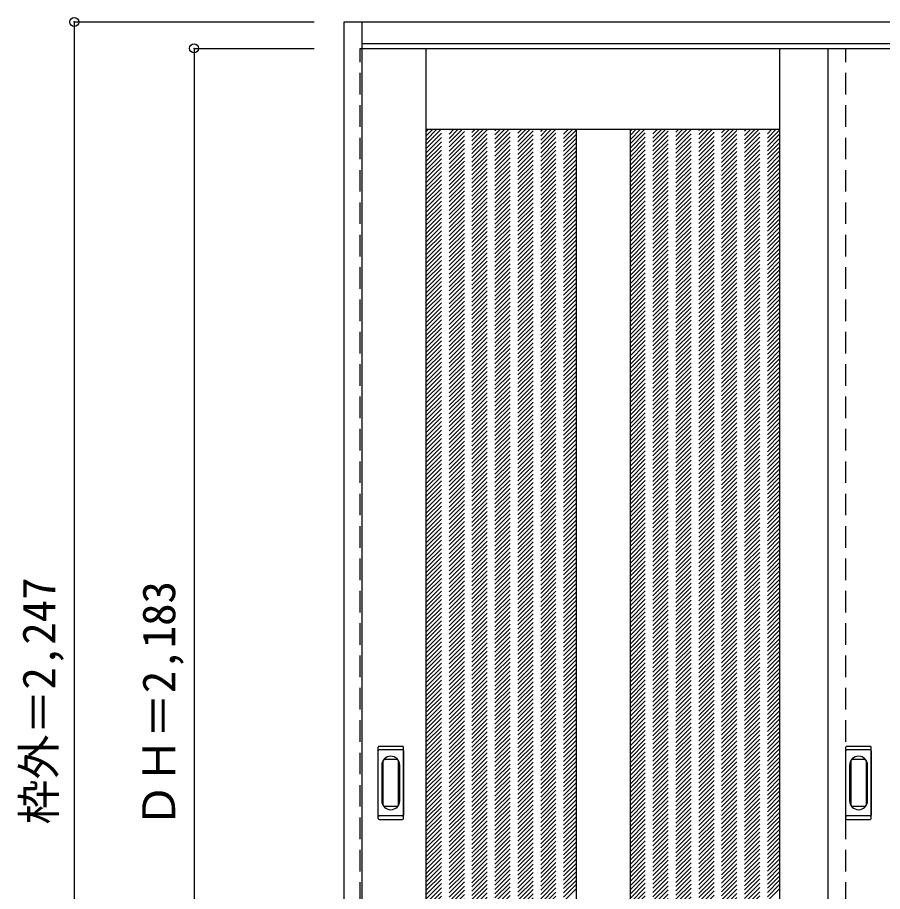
# Model space of a CAD drawing. Units: millimetres, scale not verified. Extents: x -1733 to 2026, y -1756 to 1156.
# Drawn here: x -1733 to -290, y -302 to 1156 of the extents above; entities that cross this region are included whole.
import ezdxf
from ezdxf.enums import TextEntityAlignment as Align

# ---------------------------------------------------------------- set-up
doc = ezdxf.new("R2010")
doc.units = ezdxf.units.MM
doc.header["$LTSCALE"] = 30
doc.header["$PDMODE"] = 32
doc.header["$PDSIZE"] = 15
doc.linetypes.add('DASHED1', pattern=[1.8, 1.2, -0.6])
doc.layers.add('0-0', color=4, linetype='DASHED1')
doc.layers.add('0-1_寸法', color=7, linetype='Continuous')
doc.styles.add('ＭＳ ゴシック', font='')
doc.styles.get('ＭＳ ゴシック').set_extended_font_data('MS Gothic')

msp = doc.modelspace()

# ---------------------------------------------------------------- linework, layer by layer
at = {"layer": '0-0', "color": 3, "linetype": 'Continuous'}
for p, q in [((-1188.2, -1098.55), (-1188.2, 1148.45)), ((-1188.2, 1148.45), (2018.8, 1148.45)), ((-1158.2, -1098.55), (-1158.2, 1148.45)), ((-1158.2, 1112.45), (1988.8, 1112.45)), ((-1158.2, 1104.45), (1208.8, 1104.45)), ((-1051.2, -1078.55), (-1051.2, 1104.45)), ((-461.2, -1078.55), (-461.2, 1104.45)), ((-381.2, 1104.45), (-381.2, -1078.55)), ((-1051.2, 969.45), (-461.2, 969.45)), ((-801.2, 969.45), (-801.2, -928.55)), ((-711.2, 969.45), (-711.2, -928.55)), ((-1131.2, -180.55), (-1131.2, -61.55)), ((-1131.2, -174.55), (-1131.2, -67.55)), ((-1090.7, -60.05), (-1129.7, -60.05)), ((-1090.7, -66.05), (-1129.7, -66.05)), ((-1089.2, -180.55), (-1089.2, -61.55)), ((-1089.2, -67.55), (-1089.2, -174.55)), ((-351.2, -180.55), (-351.2, -61.55)), ((-351.2, -174.55), (-351.2, -67.55)), ((-310.7, -60.05), (-349.7, -60.05)), ((-310.7, -66.05), (-349.7, -66.05)), ((-309.2, -180.55), (-309.2, -61.55)), ((-309.2, -67.55), (-309.2, -174.55)), ((-1090.7, -176.05), (-1129.7, -176.05)), ((-1129.7, -182.05), (-1090.7, -182.05)), ((-310.7, -176.05), (-349.7, -176.05)), ((-349.7, -182.05), (-310.7, -182.05))]:
    msp.add_line(p, q, dxfattribs=at)
at = {"layer": '0-0'}
for p, q in [((-351.2, -1078.55), (-351.2, 1104.45)), ((-1051.2, 965.57), (-1047.32, 969.45)), ((-1051.2, 958.5), (-1040.25, 969.45)), ((-1051.2, 951.43), (-1033.18, 969.45)), ((-1051.2, 944.35), (-1026.11, 969.45)), ((-1051.2, 937.28), (-1019.04, 969.45)), ((-1051.2, 930.21), (-1011.96, 969.45)), ((-1051.2, 923.14), (-1004.89, 969.45)), ((-1051.2, 916.07), (-997.82, 969.45)), ((-1051.2, 909), (-990.75, 969.45)), ((-1051.2, 901.93), (-983.68, 969.45)), ((-1051.2, 894.86), (-976.61, 969.45)), ((-1051.2, 887.79), (-969.54, 969.45)), ((-1051.2, 880.71), (-962.47, 969.45)), ((-1051.2, 873.64), (-955.4, 969.45)), ((-1051.2, 866.57), (-948.33, 969.45)), ((-1051.2, 859.5), (-941.25, 969.45)), ((-1051.2, 852.43), (-934.18, 969.45)), ((-1051.2, 845.36), (-927.11, 969.45)), ((-1051.2, 838.29), (-920.04, 969.45)), ((-1051.2, 831.22), (-912.97, 969.45)), ((-1051.2, 824.15), (-905.9, 969.45)), ((-1051.2, 817.08), (-898.83, 969.45)), ((-1051.2, 810), (-891.76, 969.45)), ((-1051.2, 802.93), (-884.69, 969.45)), ((-1051.2, 795.86), (-877.61, 969.45)), ((-1051.2, 788.79), (-870.54, 969.45)), ((-1051.2, 781.72), (-863.47, 969.45)), ((-1051.2, 774.65), (-856.4, 969.45)), ((-1051.2, 767.58), (-849.33, 969.45)), ((-1051.2, 760.51), (-842.26, 969.45)), ((-1051.2, 753.44), (-835.19, 969.45)), ((-1051.2, 746.36), (-828.12, 969.45)), ((-1051.2, 739.29), (-821.05, 969.45)), ((-1051.2, 732.22), (-813.97, 969.45)), ((-1051.2, 725.15), (-806.9, 969.45)), ((-1051.2, 718.08), (-801.2, 968.08)), ((-711.2, 966.16), (-707.91, 969.45)), ((-711.2, 959.09), (-700.84, 969.45)), ((-711.2, 952.01), (-693.77, 969.45)), ((-711.2, 944.94), (-686.7, 969.45)), ((-711.2, 937.87), (-679.62, 969.45)), ((-711.2, 930.8), (-672.55, 969.45)), ((-711.2, 923.73), (-665.48, 969.45)), ((-711.2, 916.66), (-658.41, 969.45)), ((-711.2, 909.59), (-651.34, 969.45)), ((-711.2, 902.52), (-644.27, 969.45)), ((-711.2, 895.45), (-637.2, 969.45)), ((-711.2, 888.37), (-630.13, 969.45)), ((-711.2, 881.3), (-623.06, 969.45)), ((-711.2, 874.23), (-615.98, 969.45)), ((-711.2, 867.16), (-608.91, 969.45)), ((-711.2, 860.09), (-601.84, 969.45)), ((-711.2, 853.02), (-594.77, 969.45)), ((-711.2, 845.95), (-587.7, 969.45)), ((-711.2, 838.88), (-580.63, 969.45)), ((-711.2, 831.81), (-573.56, 969.45)), ((-711.2, 824.74), (-566.49, 969.45)), ((-711.2, 817.66), (-559.42, 969.45)), ((-711.2, 810.59), (-552.35, 969.45)), ((-711.2, 803.52), (-545.27, 969.45)), ((-711.2, 796.45), (-538.2, 969.45)), ((-711.2, 789.38), (-531.13, 969.45)), ((-711.2, 782.31), (-524.06, 969.45)), ((-711.2, 775.24), (-516.99, 969.45)), ((-711.2, 768.17), (-509.92, 969.45)), ((-711.2, 761.1), (-502.85, 969.45)), ((-711.2, 754.02), (-495.78, 969.45)), ((-711.2, 746.95), (-488.71, 969.45)), ((-711.2, 739.88), (-481.63, 969.45)), ((-711.2, 732.81), (-474.56, 969.45)), ((-711.2, 725.74), (-467.49, 969.45)), ((-711.2, 718.67), (-461.2, 968.67)), ((-1051.2, 711.01), (-801.2, 961.01)), ((-1051.2, 703.94), (-801.2, 953.94)), ((-711.2, 711.6), (-461.2, 961.6)), ((-711.2, 704.53), (-461.2, 954.53)), ((-1051.2, 696.87), (-801.2, 946.87)), ((-1051.2, 689.8), (-801.2, 939.8)), ((-711.2, 697.46), (-461.2, 947.46)), ((-711.2, 690.38), (-461.2, 940.38)), ((-711.2, 683.31), (-461.2, 933.31)), ((-1051.2, 682.73), (-801.2, 932.73)), ((-1051.2, 675.65), (-801.2, 925.65)), ((-711.2, 676.24), (-461.2, 926.24)), ((-711.2, 669.17), (-461.2, 919.17)), ((-1051.2, 668.58), (-801.2, 918.58)), ((-1051.2, 661.51), (-801.2, 911.51)), ((-1051.2, 654.44), (-801.2, 904.44)), ((-711.2, 662.1), (-461.2, 912.1)), ((-711.2, 655.03), (-461.2, 905.03)), ((-1051.2, 647.37), (-801.2, 897.37)), ((-1051.2, 640.3), (-801.2, 890.3)), ((-711.2, 647.96), (-461.2, 897.96)), ((-711.2, 640.89), (-461.2, 890.89)), ((-1051.2, 633.23), (-801.2, 883.23)), ((-1051.2, 626.16), (-801.2, 876.16)), ((-711.2, 633.82), (-461.2, 883.82)), ((-711.2, 626.75), (-461.2, 876.75)), ((-1051.2, 619.09), (-801.2, 869.09)), ((-1051.2, 612.01), (-801.2, 862.01)), ((-711.2, 619.67), (-461.2, 869.67)), ((-711.2, 612.6), (-461.2, 862.6)), ((-1051.2, 604.94), (-801.2, 854.94)), ((-1051.2, 597.87), (-801.2, 847.87)), ((-711.2, 605.53), (-461.2, 855.53)), ((-711.2, 598.46), (-461.2, 848.46)), ((-1051.2, 590.8), (-801.2, 840.8)), ((-1051.2, 583.73), (-801.2, 833.73)), ((-711.2, 591.39), (-461.2, 841.39)), ((-711.2, 584.32), (-461.2, 834.32)), ((-1051.2, 576.66), (-801.2, 826.66)), ((-1051.2, 569.59), (-801.2, 819.59)), ((-711.2, 577.25), (-461.2, 827.25)), ((-711.2, 570.18), (-461.2, 820.18)), ((-1051.2, 562.52), (-801.2, 812.52)), ((-1051.2, 555.45), (-801.2, 805.45)), ((-711.2, 563.11), (-461.2, 813.11)), ((-711.2, 556.03), (-461.2, 806.03)), ((-1051.2, 548.37), (-801.2, 798.37)), ((-1051.2, 541.3), (-801.2, 791.3)), ((-711.2, 548.96), (-461.2, 798.96)), ((-711.2, 541.89), (-461.2, 791.89)), ((-1051.2, 534.23), (-801.2, 784.23)), ((-1051.2, 527.16), (-801.2, 777.16)), ((-711.2, 534.82), (-461.2, 784.82)), ((-711.2, 527.75), (-461.2, 777.75)), ((-1051.2, 520.09), (-801.2, 770.09)), ((-1051.2, 513.02), (-801.2, 763.02)), ((-711.2, 520.68), (-461.2, 770.68)), ((-711.2, 513.61), (-461.2, 763.61)), ((-1051.2, 505.95), (-801.2, 755.95)), ((-1051.2, 498.88), (-801.2, 748.88)), ((-711.2, 506.54), (-461.2, 756.54)), ((-711.2, 499.47), (-461.2, 749.47)), ((-1051.2, 491.81), (-801.2, 741.81)), ((-1051.2, 484.74), (-801.2, 734.74)), ((-711.2, 492.39), (-461.2, 742.39)), ((-711.2, 485.32), (-461.2, 735.32)), ((-1051.2, 477.66), (-801.2, 727.66)), ((-1051.2, 470.59), (-801.2, 720.59)), ((-711.2, 478.25), (-461.2, 728.25)), ((-711.2, 471.18), (-461.2, 721.18)), ((-1051.2, 463.52), (-801.2, 713.52)), ((-1051.2, 456.45), (-801.2, 706.45)), ((-711.2, 464.11), (-461.2, 714.11)), ((-711.2, 457.04), (-461.2, 707.04)), ((-711.2, 449.97), (-461.2, 699.97)), ((-1051.2, 449.38), (-801.2, 699.38)), ((-1051.2, 442.31), (-801.2, 692.31)), ((-711.2, 442.9), (-461.2, 692.9)), ((-711.2, 435.83), (-461.2, 685.83)), ((-1051.2, 435.24), (-801.2, 685.24)), ((-1051.2, 428.17), (-801.2, 678.17)), ((-1051.2, 421.1), (-801.2, 671.1)), ((-711.2, 428.76), (-461.2, 678.76)), ((-711.2, 421.68), (-461.2, 671.68)), ((-1051.2, 414.02), (-801.2, 664.02)), ((-1051.2, 406.95), (-801.2, 656.95)), ((-711.2, 414.61), (-461.2, 664.61)), ((-711.2, 407.54), (-461.2, 657.54)), ((-1051.2, 399.88), (-801.2, 649.88)), ((-1051.2, 392.81), (-801.2, 642.81)), ((-711.2, 400.47), (-461.2, 650.47)), ((-711.2, 393.4), (-461.2, 643.4)), ((-1051.2, 385.74), (-801.2, 635.74)), ((-1051.2, 378.67), (-801.2, 628.67)), ((-711.2, 386.33), (-461.2, 636.33)), ((-711.2, 379.26), (-461.2, 629.26)), ((-1051.2, 371.6), (-801.2, 621.6)), ((-1051.2, 364.53), (-801.2, 614.53)), ((-711.2, 372.19), (-461.2, 622.19)), ((-711.2, 365.12), (-461.2, 615.12)), ((-1051.2, 357.46), (-801.2, 607.46)), ((-1051.2, 350.38), (-801.2, 600.38)), ((-711.2, 358.04), (-461.2, 608.04)), ((-711.2, 350.97), (-461.2, 600.97)), ((-1051.2, 343.31), (-801.2, 593.31)), ((-1051.2, 336.24), (-801.2, 586.24)), ((-711.2, 343.9), (-461.2, 593.9)), ((-711.2, 336.83), (-461.2, 586.83)), ((-1051.2, 329.17), (-801.2, 579.17)), ((-1051.2, 322.1), (-801.2, 572.1)), ((-711.2, 329.76), (-461.2, 579.76)), ((-711.2, 322.69), (-461.2, 572.69)), ((-1051.2, 315.03), (-801.2, 565.03)), ((-1051.2, 307.96), (-801.2, 557.96)), ((-711.2, 315.62), (-461.2, 565.62)), ((-711.2, 308.55), (-461.2, 558.55)), ((-1051.2, 300.89), (-801.2, 550.89)), ((-1051.2, 293.82), (-801.2, 543.82)), ((-711.2, 301.48), (-461.2, 551.48)), ((-711.2, 294.41), (-461.2, 544.41)), ((-1051.2, 286.75), (-801.2, 536.75)), ((-1051.2, 279.67), (-801.2, 529.67)), ((-711.2, 287.33), (-461.2, 537.33)), ((-711.2, 280.26), (-461.2, 530.26)), ((-1051.2, 272.6), (-801.2, 522.6)), ((-1051.2, 265.53), (-801.2, 515.53)), ((-711.2, 273.19), (-461.2, 523.19)), ((-711.2, 266.12), (-461.2, 516.12)), ((-1051.2, 258.46), (-801.2, 508.46)), ((-1051.2, 251.39), (-801.2, 501.39)), ((-711.2, 259.05), (-461.2, 509.05)), ((-711.2, 251.98), (-461.2, 501.98)), ((-1051.2, 244.32), (-801.2, 494.32)), ((-1051.2, 237.25), (-801.2, 487.25)), ((-711.2, 244.91), (-461.2, 494.91)), ((-711.2, 237.84), (-461.2, 487.84)), ((-1051.2, 230.18), (-801.2, 480.18)), ((-1051.2, 223.11), (-801.2, 473.11)), ((-711.2, 230.77), (-461.2, 480.77)), ((-711.2, 223.69), (-461.2, 473.69)), ((-711.2, 216.62), (-461.2, 466.62)), ((-1051.2, 216.03), (-801.2, 466.03)), ((-1051.2, 208.96), (-801.2, 458.96)), ((-711.2, 209.55), (-461.2, 459.55)), ((-711.2, 202.48), (-461.2, 452.48)), ((-1051.2, 201.89), (-801.2, 451.89)), ((-1051.2, 194.82), (-801.2, 444.82)), ((-1051.2, 187.75), (-801.2, 437.75)), ((-711.2, 195.41), (-461.2, 445.41)), ((-711.2, 188.34), (-461.2, 438.34)), ((-1051.2, 180.68), (-801.2, 430.68)), ((-1051.2, 173.61), (-801.2, 423.61)), ((-711.2, 181.27), (-461.2, 431.27)), ((-711.2, 174.2), (-461.2, 424.2)), ((-1051.2, 166.54), (-801.2, 416.54)), ((-1051.2, 159.47), (-801.2, 409.47)), ((-711.2, 167.13), (-461.2, 417.13)), ((-711.2, 160.05), (-461.2, 410.05)), ((-1051.2, 152.39), (-801.2, 402.39)), ((-1051.2, 145.32), (-801.2, 395.32)), ((-711.2, 152.98), (-461.2, 402.98)), ((-711.2, 145.91), (-461.2, 395.91)), ((-1051.2, 138.25), (-801.2, 388.25)), ((-1051.2, 131.18), (-801.2, 381.18)), ((-711.2, 138.84), (-461.2, 388.84)), ((-711.2, 131.77), (-461.2, 381.77)), ((-1051.2, 124.11), (-801.2, 374.11)), ((-1051.2, 117.04), (-801.2, 367.04)), ((-711.2, 124.7), (-461.2, 374.7)), ((-711.2, 117.63), (-461.2, 367.63)), ((-1051.2, 109.97), (-801.2, 359.97)), ((-1051.2, 102.9), (-801.2, 352.9)), ((-711.2, 110.56), (-461.2, 360.56)), ((-711.2, 103.49), (-461.2, 353.49)), ((-1051.2, 95.83), (-801.2, 345.83)), ((-1051.2, 88.76), (-801.2, 338.76)), ((-711.2, 96.42), (-461.2, 346.42)), ((-711.2, 89.34), (-461.2, 339.34)), ((-1051.2, 81.68), (-801.2, 331.68)), ((-1051.2, 74.61), (-801.2, 324.61)), ((-711.2, 82.27), (-461.2, 332.27)), ((-711.2, 75.2), (-461.2, 325.2)), ((-1051.2, 67.54), (-801.2, 317.54)), ((-1051.2, 60.47), (-801.2, 310.47)), ((-711.2, 68.13), (-461.2, 318.13)), ((-711.2, 61.06), (-461.2, 311.06)), ((-1051.2, 53.4), (-801.2, 303.4)), ((-1051.2, 46.33), (-801.2, 296.33)), ((-711.2, 53.99), (-461.2, 303.99)), ((-711.2, 46.92), (-461.2, 296.92)), ((-1051.2, 39.26), (-801.2, 289.26)), ((-1051.2, 32.19), (-801.2, 282.19)), ((-711.2, 39.85), (-461.2, 289.85)), ((-711.2, 32.78), (-461.2, 282.78)), ((-1051.2, 25.12), (-801.2, 275.12)), ((-1051.2, 18.04), (-801.2, 268.04)), ((-711.2, 25.7), (-461.2, 275.7)), ((-711.2, 18.63), (-461.2, 268.63)), ((-1051.2, 10.97), (-801.2, 260.97)), ((-1051.2, 3.9), (-801.2, 253.9)), ((-711.2, 11.56), (-461.2, 261.56)), ((-711.2, 4.49), (-461.2, 254.49)), ((-1051.2, -3.17), (-801.2, 246.83)), ((-1051.2, -10.24), (-801.2, 239.76)), ((-711.2, -2.58), (-461.2, 247.42)), ((-711.2, -9.65), (-461.2, 240.35)), ((-1051.2, -17.31), (-801.2, 232.69)), ((-1051.2, -24.38), (-801.2, 225.62)), ((-711.2, -16.72), (-461.2, 233.28)), ((-711.2, -23.79), (-461.2, 226.21)), ((-711.2, -30.86), (-461.2, 219.14)), ((-1051.2, -31.45), (-801.2, 218.55)), ((-1051.2, -38.52), (-801.2, 211.48)), ((-1051.2, -45.59), (-801.2, 204.41)), ((-711.2, -37.94), (-461.2, 212.06)), ((-711.2, -45.01), (-461.2, 204.99)), ((-1051.2, -52.67), (-801.2, 197.33)), ((-1051.2, -59.74), (-801.2, 190.26)), ((-711.2, -52.08), (-461.2, 197.92)), ((-711.2, -59.15), (-461.2, 190.85)), ((-1051.2, -66.81), (-801.2, 183.19)), ((-1051.2, -73.88), (-801.2, 176.12)), ((-711.2, -66.22), (-461.2, 183.78)), ((-711.2, -73.29), (-461.2, 176.71)), ((-1051.2, -80.95), (-801.2, 169.05)), ((-1051.2, -88.02), (-801.2, 161.98)), ((-711.2, -80.36), (-461.2, 169.64)), ((-711.2, -87.43), (-461.2, 162.57)), ((-1051.2, -95.09), (-801.2, 154.91)), ((-1051.2, -102.16), (-801.2, 147.84)), ((-711.2, -94.5), (-461.2, 155.5)), ((-711.2, -101.57), (-461.2, 148.43)), ((-1051.2, -109.23), (-801.2, 140.77)), ((-1051.2, -116.31), (-801.2, 133.69)), ((-711.2, -108.65), (-461.2, 141.35)), ((-711.2, -115.72), (-461.2, 134.28)), ((-1051.2, -123.38), (-801.2, 126.62)), ((-1051.2, -130.45), (-801.2, 119.55)), ((-711.2, -122.79), (-461.2, 127.21)), ((-711.2, -129.86), (-461.2, 120.14)), ((-1051.2, -137.52), (-801.2, 112.48)), ((-1051.2, -144.59), (-801.2, 105.41)), ((-711.2, -136.93), (-461.2, 113.07)), ((-711.2, -144), (-461.2, 106)), ((-1051.2, -151.66), (-801.2, 98.34)), ((-1051.2, -158.73), (-801.2, 91.27)), ((-711.2, -151.07), (-461.2, 98.93)), ((-711.2, -158.14), (-461.2, 91.86)), ((-1051.2, -165.8), (-801.2, 84.2)), ((-1051.2, -172.87), (-801.2, 77.13)), ((-711.2, -165.21), (-461.2, 84.79)), ((-711.2, -172.29), (-461.2, 77.71)), ((-1051.2, -179.95), (-801.2, 70.05)), ((-1051.2, -187.02), (-801.2, 62.98)), ((-711.2, -179.36), (-461.2, 70.64)), ((-711.2, -186.43), (-461.2, 63.57)), ((-1051.2, -194.09), (-801.2, 55.91)), ((-1051.2, -201.16), (-801.2, 48.84)), ((-711.2, -193.5), (-461.2, 56.5)), ((-711.2, -200.57), (-461.2, 49.43)), ((-1051.2, -208.23), (-801.2, 41.77)), ((-1051.2, -215.3), (-801.2, 34.7)), ((-711.2, -207.64), (-461.2, 42.36)), ((-711.2, -214.71), (-461.2, 35.29)), ((-1051.2, -222.37), (-801.2, 27.63)), ((-1051.2, -229.44), (-801.2, 20.56)), ((-711.2, -221.78), (-461.2, 28.22)), ((-711.2, -228.85), (-461.2, 21.15)), ((-1051.2, -236.51), (-801.2, 13.49)), ((-1051.2, -243.58), (-801.2, 6.42)), ((-711.2, -235.93), (-461.2, 14.07)), ((-711.2, -243), (-461.2, 7)), ((-1051.2, -250.66), (-801.2, -0.66)), ((-1051.2, -257.73), (-801.2, -7.73)), ((-711.2, -250.07), (-461.2, -0.07)), ((-711.2, -257.14), (-461.2, -7.14)), ((-711.2, -264.21), (-461.2, -14.21)), ((-1051.2, -264.8), (-801.2, -14.8)), ((-1051.2, -271.87), (-801.2, -21.87)), ((-1051.2, -278.94), (-801.2, -28.94)), ((-711.2, -271.28), (-461.2, -21.28)), ((-711.2, -278.35), (-461.2, -28.35)), ((-1051.2, -286.01), (-801.2, -36.01)), ((-1051.2, -293.08), (-801.2, -43.08)), ((-711.2, -285.42), (-461.2, -35.42)), ((-711.2, -292.49), (-461.2, -42.49)), ((-1051.2, -300.15), (-801.2, -50.15)), ((-1051.2, -307.22), (-801.2, -57.22)), ((-711.2, -299.56), (-461.2, -49.56)), ((-711.2, -306.64), (-461.2, -56.64)), ((-1051.2, -314.3), (-801.2, -64.3)), ((-1051.2, -321.37), (-801.2, -71.37)), ((-711.2, -313.71), (-461.2, -63.71)), ((-711.2, -320.78), (-461.2, -70.78)), ((-1051.2, -328.44), (-801.2, -78.44)), ((-1051.2, -335.51), (-801.2, -85.51)), ((-711.2, -327.85), (-461.2, -77.85)), ((-711.2, -334.92), (-461.2, -84.92)), ((-1051.2, -342.58), (-801.2, -92.58)), ((-1051.2, -349.65), (-801.2, -99.65)), ((-711.2, -341.99), (-461.2, -91.99)), ((-711.2, -349.06), (-461.2, -99.06)), ((-1051.2, -356.72), (-801.2, -106.72)), ((-1051.2, -363.79), (-801.2, -113.79)), ((-711.2, -356.13), (-461.2, -106.13)), ((-711.2, -363.2), (-461.2, -113.2)), ((-1051.2, -370.86), (-801.2, -120.86)), ((-1051.2, -377.94), (-801.2, -127.94)), ((-711.2, -370.28), (-461.2, -120.28)), ((-711.2, -377.35), (-461.2, -127.35)), ((-1051.2, -385.01), (-801.2, -135.01)), ((-1051.2, -392.08), (-801.2, -142.08)), ((-711.2, -384.42), (-461.2, -134.42)), ((-711.2, -391.49), (-461.2, -141.49)), ((-1051.2, -399.15), (-801.2, -149.15)), ((-1051.2, -406.22), (-801.2, -156.22)), ((-711.2, -398.56), (-461.2, -148.56)), ((-711.2, -405.63), (-461.2, -155.63)), ((-1051.2, -413.29), (-801.2, -163.29)), ((-1051.2, -420.36), (-801.2, -170.36)), ((-711.2, -412.7), (-461.2, -162.7)), ((-711.2, -419.77), (-461.2, -169.77)), ((-1051.2, -427.43), (-801.2, -177.43)), ((-1051.2, -434.5), (-801.2, -184.5)), ((-711.2, -426.84), (-461.2, -176.84)), ((-711.2, -433.91), (-461.2, -183.91)), ((-1051.2, -441.57), (-801.2, -191.57)), ((-1051.2, -448.65), (-801.2, -198.65)), ((-711.2, -440.99), (-461.2, -190.99)), ((-711.2, -448.06), (-461.2, -198.06)), ((-1051.2, -455.72), (-801.2, -205.72)), ((-1051.2, -462.79), (-801.2, -212.79)), ((-711.2, -455.13), (-461.2, -205.13)), ((-711.2, -462.2), (-461.2, -212.2)), ((-1051.2, -469.86), (-801.2, -219.86)), ((-1051.2, -476.93), (-801.2, -226.93)), ((-711.2, -469.27), (-461.2, -219.27)), ((-711.2, -476.34), (-461.2, -226.34)), ((-1051.2, -484), (-801.2, -234)), ((-1051.2, -491.07), (-801.2, -241.07)), ((-711.2, -483.41), (-461.2, -233.41)), ((-711.2, -490.48), (-461.2, -240.48)), ((-711.2, -497.55), (-461.2, -247.55)), ((-1051.2, -498.14), (-801.2, -248.14)), ((-1051.2, -505.21), (-801.2, -255.21)), ((-1051.2, -512.29), (-801.2, -262.29)), ((-711.2, -504.63), (-461.2, -254.63)), ((-711.2, -511.7), (-461.2, -261.7)), ((-1051.2, -519.36), (-801.2, -269.36)), ((-1051.2, -526.43), (-801.2, -276.43)), ((-711.2, -518.77), (-461.2, -268.77)), ((-711.2, -525.84), (-461.2, -275.84)), ((-1051.2, -533.5), (-801.2, -283.5)), ((-1051.2, -540.57), (-801.2, -290.57)), ((-711.2, -532.91), (-461.2, -282.91)), ((-711.2, -539.98), (-461.2, -289.98)), ((-1051.2, -547.64), (-801.2, -297.64)), ((-711.2, -547.05), (-461.2, -297.05))]:
    msp.add_line(p, q, dxfattribs=at)
at = {"layer": '0-0', "color": 7, "linetype": 'Continuous'}
for p, q in [((-1122.7, -158.55), (-1122.7, -83.55)), ((-1099.2, -82.05), (-1121.2, -82.05)), ((-1097.7, -83.55), (-1097.7, -158.55)), ((-342.7, -158.55), (-342.7, -83.55)), ((-319.2, -82.05), (-341.2, -82.05)), ((-317.7, -83.55), (-317.7, -158.55)), ((-1125.2, -91.45), (-1125.2, -150.65)), ((-1095.2, -150.65), (-1095.2, -91.45)), ((-345.2, -91.45), (-345.2, -150.65)), ((-315.2, -150.65), (-315.2, -91.45)), ((-1099.2, -160.05), (-1121.2, -160.05)), ((-319.2, -160.05), (-341.2, -160.05))]:
    msp.add_line(p, q, dxfattribs=at)
at = {"layer": '0-0'}
msp.add_lwpolyline([(-1161.2, -1078.55), (-1161.2, 1104.45), (-1158.2, 1104.45)], dxfattribs=at)
at = {"layer": '0-0', "color": 3, "linetype": 'Continuous'}
for centre, start, end in [((-1129.7, -61.55), 90, 180), ((-1129.7, -67.55), 90, 180), ((-1090.7, -61.55), 0, 90), ((-1090.7, -67.55), 0, 90), ((-349.7, -61.55), 90, 180), ((-349.7, -67.55), 90, 180), ((-310.7, -61.55), 0, 90), ((-310.7, -67.55), 0, 90), ((-1129.7, -174.55), 180, 270), ((-1090.7, -174.55), 270, 0), ((-349.7, -174.55), 180, 270), ((-310.7, -174.55), 270, 0), ((-1129.7, -180.55), 180, 270), ((-1090.7, -180.55), 270, 0), ((-349.7, -180.55), 180, 270), ((-310.7, -180.55), 270, 0)]:
    msp.add_arc(centre, 1.5, start, end, dxfattribs=at)
at = {"layer": '0-0', "color": 7, "linetype": 'Continuous'}
for centre, radius, start, end in [((-1110.2, -91.45), 15, 0, 180), ((-1121.2, -83.55), 1.5, 90, 180), ((-1099.2, -83.55), 1.5, 0, 90), ((-330.2, -91.45), 15, 0, 180), ((-341.2, -83.55), 1.5, 90, 180), ((-319.2, -83.55), 1.5, 0, 90), ((-1110.2, -150.65), 15, 180, 0), ((-1121.2, -158.55), 1.5, 180, 270), ((-1099.2, -158.55), 1.5, 270, 0), ((-330.2, -150.65), 15, 180, 0), ((-341.2, -158.55), 1.5, 180, 270), ((-319.2, -158.55), 1.5, 270, 0)]:
    msp.add_arc(centre, radius, start, end, dxfattribs=at)
at = {"layer": '0-1_寸法', "color": 4}
for p, q in [((-1638.2, 1148.45), (-1638.2, -1098.55)), ((-1638.2, 1148.45), (-1238.2, 1148.45)), ((-1438.2, 1104.45), (-1238.2, 1104.45)), ((-1438.2, 1104.45), (-1438.2, -1078.55))]:
    msp.add_line(p, q, dxfattribs=at)
at = {"layer": '0-1_寸法'}
for p in [(-1638.2, 1148.45), (-1438.2, 1104.45)]:
    msp.add_point(p, dxfattribs=at)

# ---------------------------------------------------------------- texts
at = {"layer": '0-1_寸法', "style": 'ＭＳ ゴシック'}
for s, p in [('枠外＝2,247', (-1653.2, -190.3)), ('ＤＨ＝2,183', (-1453.2, -196.3))]:
    msp.add_text(s, height=54.99, rotation=90, dxfattribs=at).set_placement(p, align=Align.BOTTOM_LEFT)

doc.saveas('drawing.dxf')
